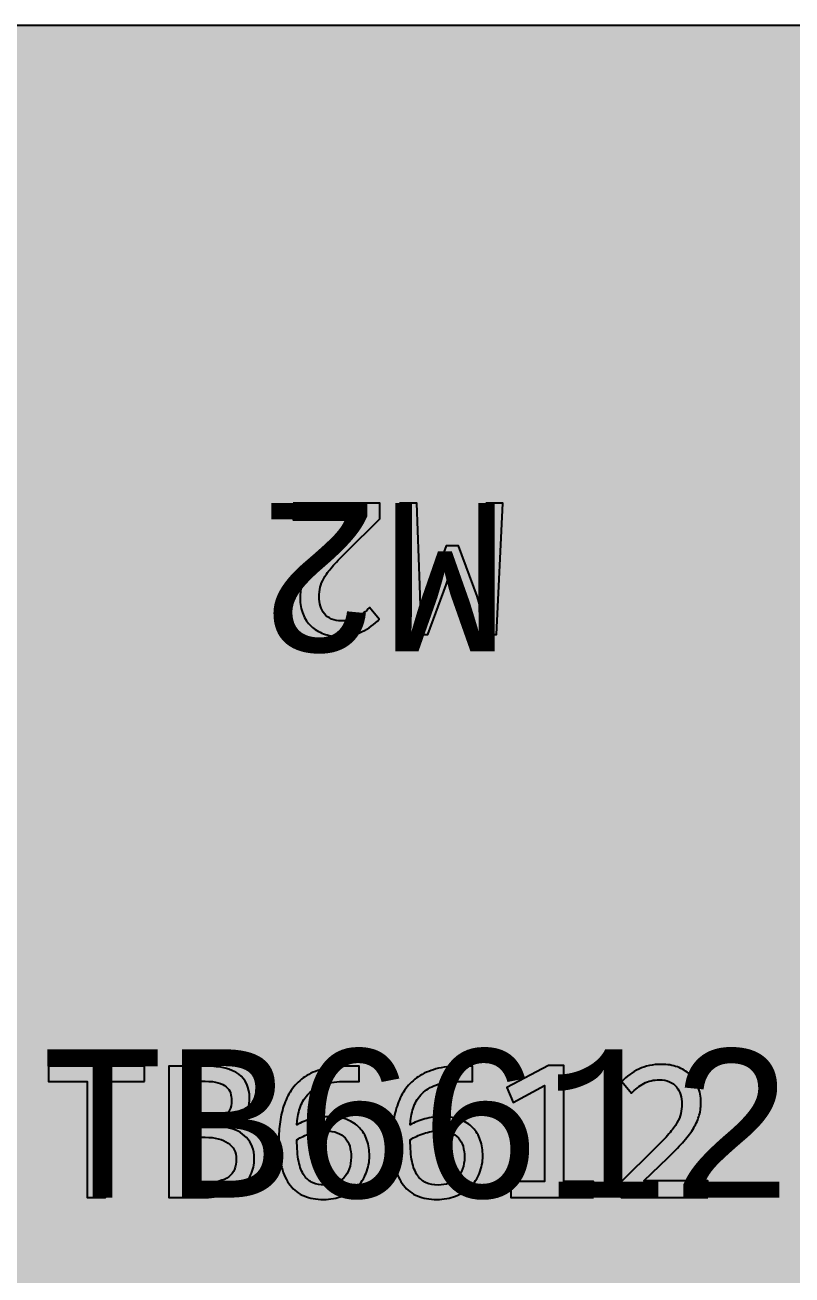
# Model space of a CAD drawing. Extents: x -322 to -166, y -2 to 94.
# Drawn here: x -305.08 to -292.16, y 72.46 to 93.54 of the extents above; entities that cross this region are included whole.
import ezdxf

# ---------------------------------------------------------------- set-up
doc = ezdxf.new("R2010")
doc.units = 0
doc.header["$MEASUREMENT"] = 0
doc.layers.add('MASK', color=7, linetype='CONTINUOUS')
doc.styles.add('0', font='consola.ttf', dxfattribs={"height": 1})

msp = doc.modelspace()

# ---------------------------------------------------------------- hatches: boundary and pattern name
at = {"layer": 'MASK'}
h = msp.add_hatch(color=18, dxfattribs=at)
edge = h.paths.add_edge_path()
edge.add_spline(control_points=[(-279.9318, -1.4633), (-279.9318, -1.4633), (-250.5297, -1.4633), (-250.5297, -1.4633), (-249.7335, -1.4628), (-248.9702, -1.146), (-248.4076, -0.5827), (-247.845, -0.0194), (-247.5292, 0.7405), (-247.5297, 1.5367), (-247.5297, 1.5367), (-247.5297, 90.5367), (-247.5297, 90.5367), (-247.5302, 91.3329), (-247.847, 92.0962), (-248.4103, 92.6588), (-248.9736, 93.2214), (-249.7335, 93.5372), (-250.5297, 93.5367), (-250.5297, 93.5367), (-318.7297, 93.5367), (-318.7297, 93.5367), (-319.5259, 93.5362), (-320.2892, 93.2194), (-320.8518, 92.6561), (-321.4144, 92.0928), (-321.7302, 91.3329), (-321.7297, 90.5367), (-321.7297, 90.5367), (-321.7297, 1.5367), (-321.7297, 1.5367), (-321.7292, 0.7405), (-321.4124, -0.0228), (-320.8491, -0.5854), (-320.2858, -1.148), (-319.5259, -1.4638), (-318.7297, -1.4633), (-318.7297, -1.4633), (-279.9318, -1.4633), (-279.9318, -1.4633)], knot_values=[0, 0, 0, 0, 0.0769231, 0.0769231, 0.0769231, 0.1538462, 0.1538462, 0.1538462, 0.2307692, 0.2307692, 0.2307692, 0.3076923, 0.3076923, 0.3076923, 0.3846154, 0.3846154, 0.3846154, 0.4615385, 0.4615385, 0.4615385, 0.5384615, 0.5384615, 0.5384615, 0.6153846, 0.6153846, 0.6153846, 0.6923077, 0.6923077, 0.6923077, 0.7692308, 0.7692308, 0.7692308, 0.8461538, 0.8461538, 0.8461538, 0.9230769, 0.9230769, 0.9230769, 1, 1, 1, 1], degree=3, periodic=1)
h = msp.add_hatch(color=18, dxfattribs=at)
edge = h.paths.add_edge_path()
edge.add_spline(control_points=[(-300.5627, 85.4771), (-300.5627, 85.4771), (-299.1044, 85.4771), (-299.1044, 85.4771), (-299.1044, 85.4771), (-299.1044, 85.2126), (-299.1044, 85.2126), (-299.1044, 85.2126), (-299.6767, 84.6432), (-299.6767, 84.6432), (-299.7705, 84.55), (-299.8463, 84.4702), (-299.9053, 84.4025), (-299.9638, 84.3342), (-300.0095, 84.2722), (-300.0425, 84.2167), (-300.0749, 84.1606), (-300.0969, 84.1079), (-300.1084, 84.0581), (-300.1194, 84.0084), (-300.1252, 83.9545), (-300.1252, 83.8967), (-300.1252, 83.8423), (-300.1177, 83.7908), (-300.1032, 83.7416), (-300.0882, 83.6924), (-300.0656, 83.649), (-300.0355, 83.6114), (-300.0049, 83.5743), (-299.9655, 83.5448), (-299.9169, 83.5234), (-299.8683, 83.502), (-299.8098, 83.491), (-299.7421, 83.491), (-299.6484, 83.491), (-299.5627, 83.5118), (-299.4858, 83.5541), (-299.4094, 83.5957), (-299.3388, 83.6501), (-299.274, 83.7167), (-299.274, 83.7167), (-299.1113, 83.5217), (-299.1113, 83.5217), (-299.1953, 83.4337), (-299.2913, 83.3631), (-299.4007, 83.3104), (-299.5095, 83.2572), (-299.6368, 83.2306), (-299.7815, 83.2306), (-299.8799, 83.2306), (-299.9696, 83.2451), (-300.05, 83.2746), (-300.131, 83.3041), (-300.201, 83.3463), (-300.2601, 83.4019), (-300.3185, 83.4574), (-300.3642, 83.5251), (-300.3961, 83.6056), (-300.4285, 83.6854), (-300.4447, 83.7757), (-300.4447, 83.8764), (-300.4447, 83.9615), (-300.4331, 84.0402), (-300.4105, 84.1125), (-300.388, 84.1849), (-300.3538, 84.2566), (-300.3081, 84.3284), (-300.2624, 84.4001), (-300.2045, 84.4748), (-300.1351, 84.5518), (-300.0656, 84.6281), (-299.9834, 84.7126), (-299.8885, 84.8041), (-299.8885, 84.8041), (-299.4863, 85.1959), (-299.4863, 85.1959), (-299.4863, 85.1959), (-300.5627, 85.1959), (-300.5627, 85.1959), (-300.5627, 85.1959), (-300.5627, 85.4771), (-300.5627, 85.4771)], knot_values=[0, 0, 0, 0, 0.037037, 0.037037, 0.037037, 0.0740741, 0.0740741, 0.0740741, 0.1111111, 0.1111111, 0.1111111, 0.1481481, 0.1481481, 0.1481481, 0.1851852, 0.1851852, 0.1851852, 0.2222222, 0.2222222, 0.2222222, 0.2592593, 0.2592593, 0.2592593, 0.2962963, 0.2962963, 0.2962963, 0.3333333, 0.3333333, 0.3333333, 0.3703704, 0.3703704, 0.3703704, 0.4074074, 0.4074074, 0.4074074, 0.4444444, 0.4444444, 0.4444444, 0.4814815, 0.4814815, 0.4814815, 0.5185185, 0.5185185, 0.5185185, 0.5555556, 0.5555556, 0.5555556, 0.5925926, 0.5925926, 0.5925926, 0.6296296, 0.6296296, 0.6296296, 0.6666667, 0.6666667, 0.6666667, 0.7037037, 0.7037037, 0.7037037, 0.7407407, 0.7407407, 0.7407407, 0.7777778, 0.7777778, 0.7777778, 0.8148148, 0.8148148, 0.8148148, 0.8518519, 0.8518519, 0.8518519, 0.8888889, 0.8888889, 0.8888889, 0.9259259, 0.9259259, 0.9259259, 0.962963, 0.962963, 0.962963, 1, 1, 1, 1], degree=3, periodic=1)
h = msp.add_hatch(color=18, dxfattribs=at)
edge = h.paths.add_edge_path()
edge.add_spline(control_points=[(-298.7717, 85.4771), (-298.7717, 85.4771), (-298.4765, 85.4771), (-298.4765, 85.4771), (-298.4765, 85.4771), (-298.4314, 84.0923), (-298.4314, 84.0923), (-298.4314, 84.0923), (-298.4123, 83.5651), (-298.4123, 83.5651), (-298.4123, 83.5651), (-298.3093, 83.8724), (-298.3093, 83.8724), (-298.3093, 83.8724), (-297.9829, 84.7549), (-297.9829, 84.7549), (-297.9829, 84.7549), (-297.7746, 84.7549), (-297.7746, 84.7549), (-297.7746, 84.7549), (-297.4632, 83.9059), (-297.4632, 83.9059), (-297.4632, 83.9059), (-297.3602, 83.5651), (-297.3602, 83.5651), (-297.3602, 83.5651), (-297.3533, 84.116), (-297.3533, 84.116), (-297.3533, 84.116), (-297.3134, 85.4771), (-297.3134, 85.4771), (-297.3134, 85.4771), (-297.0286, 85.4771), (-297.0286, 85.4771), (-297.0286, 85.4771), (-297.138, 83.2618), (-297.138, 83.2618), (-297.138, 83.2618), (-297.4956, 83.2618), (-297.4956, 83.2618), (-297.4956, 83.2618), (-297.7937, 84.0975), (-297.7937, 84.0975), (-297.7937, 84.0975), (-297.8897, 84.3793), (-297.8897, 84.3793), (-297.8897, 84.3793), (-297.9829, 84.0975), (-297.9829, 84.0975), (-297.9829, 84.0975), (-298.2954, 83.2618), (-298.2954, 83.2618), (-298.2954, 83.2618), (-298.6635, 83.2618), (-298.6635, 83.2618), (-298.6635, 83.2618), (-298.7717, 85.4771), (-298.7717, 85.4771)], knot_values=[0, 0, 0, 0, 0.0526316, 0.0526316, 0.0526316, 0.1052632, 0.1052632, 0.1052632, 0.1578947, 0.1578947, 0.1578947, 0.2105263, 0.2105263, 0.2105263, 0.2631579, 0.2631579, 0.2631579, 0.3157895, 0.3157895, 0.3157895, 0.3684211, 0.3684211, 0.3684211, 0.4210526, 0.4210526, 0.4210526, 0.4736842, 0.4736842, 0.4736842, 0.5263158, 0.5263158, 0.5263158, 0.5789474, 0.5789474, 0.5789474, 0.6315789, 0.6315789, 0.6315789, 0.6842105, 0.6842105, 0.6842105, 0.7368421, 0.7368421, 0.7368421, 0.7894737, 0.7894737, 0.7894737, 0.8421053, 0.8421053, 0.8421053, 0.8947368, 0.8947368, 0.8947368, 0.9473684, 0.9473684, 0.9473684, 1, 1, 1, 1], degree=3, periodic=1)
h = msp.add_hatch(color=18, dxfattribs=at)
edge = h.paths.add_edge_path()
edge.add_spline(control_points=[(-303.0674, 75.7278), (-303.0674, 75.7278), (-303.7237, 75.7278), (-303.7237, 75.7278), (-303.7237, 75.7278), (-303.7237, 73.7695), (-303.7237, 73.7695), (-303.7237, 73.7695), (-304.0292, 73.7695), (-304.0292, 73.7695), (-304.0292, 73.7695), (-304.0292, 75.7278), (-304.0292, 75.7278), (-304.0292, 75.7278), (-304.6855, 75.7278), (-304.6855, 75.7278), (-304.6855, 75.7278), (-304.6855, 75.9848), (-304.6855, 75.9848), (-304.6855, 75.9848), (-303.0674, 75.9848), (-303.0674, 75.9848), (-303.0674, 75.9848), (-303.0674, 75.7278), (-303.0674, 75.7278)], knot_values=[0, 0, 0, 0, 0.125, 0.125, 0.125, 0.25, 0.25, 0.25, 0.375, 0.375, 0.375, 0.5, 0.5, 0.5, 0.625, 0.625, 0.625, 0.75, 0.75, 0.75, 0.875, 0.875, 0.875, 1, 1, 1, 1], degree=3, periodic=1)
h = msp.add_hatch(color=18, dxfattribs=at)
edge = h.paths.add_edge_path()
edge.add_spline(control_points=[(-301.2173, 74.4321), (-301.2173, 74.3262), (-301.2376, 74.2319), (-301.2787, 74.1497), (-301.3192, 74.0681), (-301.3771, 73.9987), (-301.4529, 73.9425), (-301.5281, 73.8858), (-301.619, 73.843), (-301.726, 73.8135), (-301.8325, 73.784), (-301.9511, 73.7695), (-302.0819, 73.7695), (-302.0819, 73.7695), (-302.6548, 73.7695), (-302.6548, 73.7695), (-302.6548, 73.7695), (-302.6548, 75.9848), (-302.6548, 75.9848), (-302.6548, 75.9848), (-302.0287, 75.9848), (-302.0287, 75.9848), (-301.5408, 75.9848), (-301.2972, 75.8054), (-301.2972, 75.446), (-301.2972, 75.3262), (-301.3256, 75.2232), (-301.3817, 75.137), (-301.4378, 75.0513), (-301.5298, 74.9877), (-301.6572, 74.9454), (-301.5976, 74.9344), (-301.5414, 74.9153), (-301.4882, 74.8881), (-301.4355, 74.8609), (-301.3886, 74.8256), (-301.3481, 74.7828), (-301.3082, 74.74), (-301.2758, 74.6891), (-301.2527, 74.6306), (-301.2289, 74.5716), (-301.2173, 74.5056), (-301.2173, 74.4321)], knot_values=[0, 0, 0, 0, 0.0714286, 0.0714286, 0.0714286, 0.1428571, 0.1428571, 0.1428571, 0.2142857, 0.2142857, 0.2142857, 0.2857143, 0.2857143, 0.2857143, 0.3571429, 0.3571429, 0.3571429, 0.4285714, 0.4285714, 0.4285714, 0.5, 0.5, 0.5, 0.5714286, 0.5714286, 0.5714286, 0.6428571, 0.6428571, 0.6428571, 0.7142857, 0.7142857, 0.7142857, 0.7857143, 0.7857143, 0.7857143, 0.8571429, 0.8571429, 0.8571429, 0.9285714, 0.9285714, 0.9285714, 1, 1, 1, 1], degree=3, periodic=1)
h = msp.add_hatch(color=18, dxfattribs=at)
edge = h.paths.add_edge_path()
edge.add_spline(control_points=[(-299.277, 74.4709), (-299.277, 74.369), (-299.2955, 74.2735), (-299.332, 74.1844), (-299.369, 74.0947), (-299.4211, 74.0172), (-299.4888, 73.9512), (-299.5565, 73.8852), (-299.6387, 73.8332), (-299.7342, 73.795), (-299.8297, 73.7573), (-299.9356, 73.7383), (-300.0519, 73.7383), (-300.174, 73.7383), (-300.2822, 73.7579), (-300.376, 73.7967), (-300.4697, 73.8355), (-300.5484, 73.8957), (-300.6115, 73.9767), (-300.6746, 74.0571), (-300.7226, 74.1595), (-300.7556, 74.2822), (-300.7886, 74.4055), (-300.8048, 74.5513), (-300.8048, 74.7197), (-300.8048, 74.8332), (-300.7972, 74.9425), (-300.7828, 75.049), (-300.7683, 75.1549), (-300.744, 75.255), (-300.7099, 75.3488), (-300.6757, 75.4425), (-300.6306, 75.5287), (-300.5744, 75.6069), (-300.5177, 75.6844), (-300.4477, 75.7515), (-300.3632, 75.8077), (-300.2793, 75.8638), (-300.1798, 75.9072), (-300.0658, 75.9379), (-299.9518, 75.9691), (-299.8192, 75.9848), (-299.6694, 75.9848), (-299.6694, 75.9848), (-299.4506, 75.9848), (-299.4506, 75.9848), (-299.4506, 75.9848), (-299.4506, 75.7278), (-299.4506, 75.7278), (-299.4506, 75.7278), (-299.6879, 75.7278), (-299.6879, 75.7278), (-299.8198, 75.7278), (-299.9344, 75.7122), (-300.0316, 75.6804), (-300.1288, 75.6485), (-300.2099, 75.604), (-300.2758, 75.5461), (-300.3412, 75.4882), (-300.3916, 75.4188), (-300.4263, 75.3372), (-300.4616, 75.2562), (-300.4836, 75.1647), (-300.4923, 75.0641), (-300.4923, 75.0641), (-300.4992, 74.9952), (-300.4992, 74.9952), (-300.428, 75.0369), (-300.3459, 75.0704), (-300.2527, 75.0959), (-300.1595, 75.1213), (-300.0582, 75.1341), (-299.95, 75.1341), (-299.8383, 75.1341), (-299.74, 75.1179), (-299.656, 75.0849), (-299.5716, 75.0519), (-299.5015, 75.0068), (-299.4454, 74.9483), (-299.3898, 74.8899), (-299.3476, 74.8204), (-299.3192, 74.7388), (-299.2909, 74.6572), (-299.277, 74.5681), (-299.277, 74.4709)], knot_values=[0, 0, 0, 0, 0.0357143, 0.0357143, 0.0357143, 0.0714286, 0.0714286, 0.0714286, 0.1071429, 0.1071429, 0.1071429, 0.1428571, 0.1428571, 0.1428571, 0.1785714, 0.1785714, 0.1785714, 0.2142857, 0.2142857, 0.2142857, 0.25, 0.25, 0.25, 0.2857143, 0.2857143, 0.2857143, 0.3214286, 0.3214286, 0.3214286, 0.3571429, 0.3571429, 0.3571429, 0.3928571, 0.3928571, 0.3928571, 0.4285714, 0.4285714, 0.4285714, 0.4642857, 0.4642857, 0.4642857, 0.5, 0.5, 0.5, 0.5357143, 0.5357143, 0.5357143, 0.5714286, 0.5714286, 0.5714286, 0.6071429, 0.6071429, 0.6071429, 0.6428571, 0.6428571, 0.6428571, 0.6785714, 0.6785714, 0.6785714, 0.7142857, 0.7142857, 0.7142857, 0.75, 0.75, 0.75, 0.7857143, 0.7857143, 0.7857143, 0.8214286, 0.8214286, 0.8214286, 0.8571429, 0.8571429, 0.8571429, 0.8928571, 0.8928571, 0.8928571, 0.9285714, 0.9285714, 0.9285714, 0.9642857, 0.9642857, 0.9642857, 1, 1, 1, 1], degree=3, periodic=1)
h = msp.add_hatch(color=18, dxfattribs=at)
edge = h.paths.add_edge_path()
edge.add_spline(control_points=[(-297.3679, 74.4709), (-297.3679, 74.369), (-297.3864, 74.2735), (-297.4229, 74.1844), (-297.4599, 74.0947), (-297.512, 74.0172), (-297.5797, 73.9512), (-297.6474, 73.8852), (-297.7296, 73.8332), (-297.8251, 73.795), (-297.9206, 73.7573), (-298.0265, 73.7383), (-298.1428, 73.7383), (-298.2649, 73.7383), (-298.3731, 73.7579), (-298.4669, 73.7967), (-298.5606, 73.8355), (-298.6393, 73.8957), (-298.7024, 73.9767), (-298.7655, 74.0571), (-298.8135, 74.1595), (-298.8465, 74.2822), (-298.8795, 74.4055), (-298.8957, 74.5513), (-298.8957, 74.7197), (-298.8957, 74.8332), (-298.8881, 74.9425), (-298.8737, 75.049), (-298.8592, 75.1549), (-298.8349, 75.255), (-298.8008, 75.3488), (-298.7666, 75.4425), (-298.7215, 75.5287), (-298.6653, 75.6069), (-298.6086, 75.6844), (-298.5386, 75.7515), (-298.4541, 75.8077), (-298.3702, 75.8638), (-298.2707, 75.9072), (-298.1567, 75.9379), (-298.0427, 75.9691), (-297.9101, 75.9848), (-297.7603, 75.9848), (-297.7603, 75.9848), (-297.5415, 75.9848), (-297.5415, 75.9848), (-297.5415, 75.9848), (-297.5415, 75.7278), (-297.5415, 75.7278), (-297.5415, 75.7278), (-297.7788, 75.7278), (-297.7788, 75.7278), (-297.9107, 75.7278), (-298.0253, 75.7122), (-298.1225, 75.6804), (-298.2197, 75.6485), (-298.3008, 75.604), (-298.3667, 75.5461), (-298.4321, 75.4882), (-298.4825, 75.4188), (-298.5172, 75.3372), (-298.5525, 75.2562), (-298.5745, 75.1647), (-298.5832, 75.0641), (-298.5832, 75.0641), (-298.5901, 74.9952), (-298.5901, 74.9952), (-298.5189, 75.0369), (-298.4368, 75.0704), (-298.3436, 75.0959), (-298.2504, 75.1213), (-298.1491, 75.1341), (-298.0409, 75.1341), (-297.9292, 75.1341), (-297.8309, 75.1179), (-297.7469, 75.0849), (-297.6625, 75.0519), (-297.5924, 75.0068), (-297.5363, 74.9483), (-297.4807, 74.8899), (-297.4385, 74.8204), (-297.4101, 74.7388), (-297.3818, 74.6572), (-297.3679, 74.5681), (-297.3679, 74.4709)], knot_values=[0, 0, 0, 0, 0.0357143, 0.0357143, 0.0357143, 0.0714286, 0.0714286, 0.0714286, 0.1071429, 0.1071429, 0.1071429, 0.1428571, 0.1428571, 0.1428571, 0.1785714, 0.1785714, 0.1785714, 0.2142857, 0.2142857, 0.2142857, 0.25, 0.25, 0.25, 0.2857143, 0.2857143, 0.2857143, 0.3214286, 0.3214286, 0.3214286, 0.3571429, 0.3571429, 0.3571429, 0.3928571, 0.3928571, 0.3928571, 0.4285714, 0.4285714, 0.4285714, 0.4642857, 0.4642857, 0.4642857, 0.5, 0.5, 0.5, 0.5357143, 0.5357143, 0.5357143, 0.5714286, 0.5714286, 0.5714286, 0.6071429, 0.6071429, 0.6071429, 0.6428571, 0.6428571, 0.6428571, 0.6785714, 0.6785714, 0.6785714, 0.7142857, 0.7142857, 0.7142857, 0.75, 0.75, 0.75, 0.7857143, 0.7857143, 0.7857143, 0.8214286, 0.8214286, 0.8214286, 0.8571429, 0.8571429, 0.8571429, 0.8928571, 0.8928571, 0.8928571, 0.9285714, 0.9285714, 0.9285714, 0.9642857, 0.9642857, 0.9642857, 1, 1, 1, 1], degree=3, periodic=1)
h = msp.add_hatch(color=18, dxfattribs=at)
edge = h.paths.add_edge_path()
edge.add_spline(control_points=[(-295.5039, 73.7695), (-295.5039, 73.7695), (-296.8963, 73.7695), (-296.8963, 73.7695), (-296.8963, 73.7695), (-296.8963, 74.0438), (-296.8963, 74.0438), (-296.8963, 74.0438), (-296.3269, 74.0438), (-296.3269, 74.0438), (-296.3269, 74.0438), (-296.3269, 75.6618), (-296.3269, 75.6618), (-296.3269, 75.6618), (-296.8575, 75.3737), (-296.8575, 75.3737), (-296.8575, 75.3737), (-296.9657, 75.6237), (-296.9657, 75.6237), (-296.9657, 75.6237), (-296.2609, 75.9952), (-296.2609, 75.9952), (-296.2609, 75.9952), (-296.0005, 75.9952), (-296.0005, 75.9952), (-296.0005, 75.9952), (-296.0005, 74.0438), (-296.0005, 74.0438), (-296.0005, 74.0438), (-295.5039, 74.0438), (-295.5039, 74.0438), (-295.5039, 74.0438), (-295.5039, 73.7695), (-295.5039, 73.7695)], knot_values=[0, 0, 0, 0, 0.0909091, 0.0909091, 0.0909091, 0.1818182, 0.1818182, 0.1818182, 0.2727273, 0.2727273, 0.2727273, 0.3636364, 0.3636364, 0.3636364, 0.4545455, 0.4545455, 0.4545455, 0.5454545, 0.5454545, 0.5454545, 0.6363636, 0.6363636, 0.6363636, 0.7272727, 0.7272727, 0.7272727, 0.8181818, 0.8181818, 0.8181818, 0.9090909, 0.9090909, 0.9090909, 1, 1, 1, 1], degree=3, periodic=1)
h = msp.add_hatch(color=18, dxfattribs=at)
edge = h.paths.add_edge_path()
edge.add_spline(control_points=[(-293.5775, 73.7695), (-293.5775, 73.7695), (-295.0358, 73.7695), (-295.0358, 73.7695), (-295.0358, 73.7695), (-295.0358, 74.034), (-295.0358, 74.034), (-295.0358, 74.034), (-294.4635, 74.6034), (-294.4635, 74.6034), (-294.3697, 74.6966), (-294.2939, 74.7764), (-294.2349, 74.8441), (-294.1764, 74.9124), (-294.1307, 74.9744), (-294.0977, 75.0299), (-294.0653, 75.086), (-294.0433, 75.1387), (-294.0318, 75.1885), (-294.0208, 75.2382), (-294.015, 75.2921), (-294.015, 75.3499), (-294.015, 75.4043), (-294.0225, 75.4558), (-294.037, 75.505), (-294.052, 75.5542), (-294.0746, 75.5976), (-294.1047, 75.6352), (-294.1353, 75.6723), (-294.1747, 75.7018), (-294.2233, 75.7232), (-294.2719, 75.7446), (-294.3304, 75.7556), (-294.3981, 75.7556), (-294.4918, 75.7556), (-294.5775, 75.7348), (-294.6544, 75.6925), (-294.7308, 75.6509), (-294.8014, 75.5965), (-294.8662, 75.5299), (-294.8662, 75.5299), (-295.0289, 75.7249), (-295.0289, 75.7249), (-294.9449, 75.8129), (-294.8489, 75.8835), (-294.7395, 75.9362), (-294.6307, 75.9894), (-294.5034, 76.016), (-294.3587, 76.016), (-294.2603, 76.016), (-294.1706, 76.0015), (-294.0902, 75.972), (-294.0092, 75.9425), (-293.9392, 75.9003), (-293.8801, 75.8447), (-293.8217, 75.7892), (-293.776, 75.7215), (-293.7441, 75.641), (-293.7117, 75.5612), (-293.6955, 75.4709), (-293.6955, 75.3702), (-293.6955, 75.2851), (-293.7071, 75.2064), (-293.7297, 75.1341), (-293.7522, 75.0617), (-293.7864, 74.99), (-293.8321, 74.9182), (-293.8778, 74.8465), (-293.9357, 74.7718), (-294.0051, 74.6948), (-294.0746, 74.6185), (-294.1568, 74.534), (-294.2517, 74.4425), (-294.2517, 74.4425), (-294.6539, 74.0507), (-294.6539, 74.0507), (-294.6539, 74.0507), (-293.5775, 74.0507), (-293.5775, 74.0507), (-293.5775, 74.0507), (-293.5775, 73.7695), (-293.5775, 73.7695)], knot_values=[0, 0, 0, 0, 0.037037, 0.037037, 0.037037, 0.0740741, 0.0740741, 0.0740741, 0.1111111, 0.1111111, 0.1111111, 0.1481481, 0.1481481, 0.1481481, 0.1851852, 0.1851852, 0.1851852, 0.2222222, 0.2222222, 0.2222222, 0.2592593, 0.2592593, 0.2592593, 0.2962963, 0.2962963, 0.2962963, 0.3333333, 0.3333333, 0.3333333, 0.3703704, 0.3703704, 0.3703704, 0.4074074, 0.4074074, 0.4074074, 0.4444444, 0.4444444, 0.4444444, 0.4814815, 0.4814815, 0.4814815, 0.5185185, 0.5185185, 0.5185185, 0.5555556, 0.5555556, 0.5555556, 0.5925926, 0.5925926, 0.5925926, 0.6296296, 0.6296296, 0.6296296, 0.6666667, 0.6666667, 0.6666667, 0.7037037, 0.7037037, 0.7037037, 0.7407407, 0.7407407, 0.7407407, 0.7777778, 0.7777778, 0.7777778, 0.8148148, 0.8148148, 0.8148148, 0.8518519, 0.8518519, 0.8518519, 0.8888889, 0.8888889, 0.8888889, 0.9259259, 0.9259259, 0.9259259, 0.962963, 0.962963, 0.962963, 1, 1, 1, 1], degree=3, periodic=1)
h = msp.add_hatch(color=18, dxfattribs=at)
edge = h.paths.add_edge_path()
edge.add_spline(control_points=[(-301.5993, 75.4055), (-301.5993, 75.4506), (-301.6062, 75.4934), (-301.6195, 75.5334), (-301.6329, 75.5739), (-301.6566, 75.608), (-301.6901, 75.637), (-301.7237, 75.6659), (-301.7694, 75.689), (-301.8261, 75.7058), (-301.8834, 75.7226), (-301.9558, 75.7313), (-302.0432, 75.7313), (-302.0432, 75.7313), (-302.3528, 75.7313), (-302.3528, 75.7313), (-302.3528, 75.7313), (-302.3528, 75.0369), (-302.3528, 75.0369), (-302.3528, 75.0369), (-302.0536, 75.0369), (-302.0536, 75.0369), (-301.9847, 75.0369), (-301.9228, 75.0444), (-301.8678, 75.0588), (-301.8123, 75.0739), (-301.7642, 75.0965), (-301.7249, 75.1271), (-301.6849, 75.1572), (-301.6537, 75.1954), (-301.6323, 75.2417), (-301.6103, 75.2874), (-301.5993, 75.3418), (-301.5993, 75.4055)], knot_values=[0, 0, 0, 0, 0.0909091, 0.0909091, 0.0909091, 0.1818182, 0.1818182, 0.1818182, 0.2727273, 0.2727273, 0.2727273, 0.3636364, 0.3636364, 0.3636364, 0.4545455, 0.4545455, 0.4545455, 0.5454545, 0.5454545, 0.5454545, 0.6363636, 0.6363636, 0.6363636, 0.7272727, 0.7272727, 0.7272727, 0.8181818, 0.8181818, 0.8181818, 0.9090909, 0.9090909, 0.9090909, 1, 1, 1, 1], degree=3, periodic=1)
h = msp.add_hatch(color=18, dxfattribs=at)
edge = h.paths.add_edge_path()
edge.add_spline(control_points=[(-299.586, 74.4524), (-299.586, 74.5201), (-299.5941, 74.5814), (-299.6103, 74.6364), (-299.6271, 74.6908), (-299.6526, 74.7371), (-299.6879, 74.7753), (-299.7226, 74.8129), (-299.7672, 74.8424), (-299.8204, 74.8632), (-299.8742, 74.8841), (-299.9385, 74.8945), (-300.0131, 74.8945), (-300.0559, 74.8945), (-300.0993, 74.8904), (-300.1433, 74.8829), (-300.1873, 74.8748), (-300.2307, 74.8638), (-300.2729, 74.8499), (-300.3152, 74.836), (-300.3557, 74.8198), (-300.3939, 74.8025), (-300.4327, 74.7845), (-300.4674, 74.7654), (-300.4992, 74.7452), (-300.4992, 74.5994), (-300.4888, 74.4773), (-300.4685, 74.3794), (-300.4483, 74.2816), (-300.4182, 74.2029), (-300.3783, 74.1445), (-300.3378, 74.0855), (-300.2886, 74.0438), (-300.2301, 74.0189), (-300.1711, 73.994), (-300.1034, 73.9813), (-300.0264, 73.9813), (-299.9622, 73.9813), (-299.9032, 73.9917), (-299.8493, 74.0126), (-299.7961, 74.0334), (-299.7498, 74.0641), (-299.7104, 74.1051), (-299.6717, 74.1457), (-299.641, 74.1948), (-299.619, 74.2533), (-299.597, 74.3112), (-299.586, 74.3777), (-299.586, 74.4524)], knot_values=[0, 0, 0, 0, 0.0625, 0.0625, 0.0625, 0.125, 0.125, 0.125, 0.1875, 0.1875, 0.1875, 0.25, 0.25, 0.25, 0.3125, 0.3125, 0.3125, 0.375, 0.375, 0.375, 0.4375, 0.4375, 0.4375, 0.5, 0.5, 0.5, 0.5625, 0.5625, 0.5625, 0.625, 0.625, 0.625, 0.6875, 0.6875, 0.6875, 0.75, 0.75, 0.75, 0.8125, 0.8125, 0.8125, 0.875, 0.875, 0.875, 0.9375, 0.9375, 0.9375, 1, 1, 1, 1], degree=3, periodic=1)
h = msp.add_hatch(color=18, dxfattribs=at)
edge = h.paths.add_edge_path()
edge.add_spline(control_points=[(-297.6769, 74.4524), (-297.6769, 74.5201), (-297.685, 74.5814), (-297.7012, 74.6364), (-297.718, 74.6908), (-297.7435, 74.7371), (-297.7788, 74.7753), (-297.8135, 74.8129), (-297.8581, 74.8424), (-297.9113, 74.8632), (-297.9651, 74.8841), (-298.0294, 74.8945), (-298.104, 74.8945), (-298.1468, 74.8945), (-298.1902, 74.8904), (-298.2342, 74.8829), (-298.2782, 74.8748), (-298.3216, 74.8638), (-298.3638, 74.8499), (-298.4061, 74.836), (-298.4466, 74.8198), (-298.4848, 74.8025), (-298.5236, 74.7845), (-298.5583, 74.7654), (-298.5901, 74.7452), (-298.5901, 74.5994), (-298.5797, 74.4773), (-298.5594, 74.3794), (-298.5392, 74.2816), (-298.5091, 74.2029), (-298.4692, 74.1445), (-298.4287, 74.0855), (-298.3795, 74.0438), (-298.321, 74.0189), (-298.262, 73.994), (-298.1943, 73.9813), (-298.1173, 73.9813), (-298.0531, 73.9813), (-297.9941, 73.9917), (-297.9402, 74.0126), (-297.887, 74.0334), (-297.8407, 74.0641), (-297.8013, 74.1051), (-297.7626, 74.1457), (-297.7319, 74.1948), (-297.7099, 74.2533), (-297.6879, 74.3112), (-297.6769, 74.3777), (-297.6769, 74.4524)], knot_values=[0, 0, 0, 0, 0.0625, 0.0625, 0.0625, 0.125, 0.125, 0.125, 0.1875, 0.1875, 0.1875, 0.25, 0.25, 0.25, 0.3125, 0.3125, 0.3125, 0.375, 0.375, 0.375, 0.4375, 0.4375, 0.4375, 0.5, 0.5, 0.5, 0.5625, 0.5625, 0.5625, 0.625, 0.625, 0.625, 0.6875, 0.6875, 0.6875, 0.75, 0.75, 0.75, 0.8125, 0.8125, 0.8125, 0.875, 0.875, 0.875, 0.9375, 0.9375, 0.9375, 1, 1, 1, 1], degree=3, periodic=1)
h = msp.add_hatch(color=18, dxfattribs=at)
edge = h.paths.add_edge_path()
edge.add_spline(control_points=[(-301.5194, 74.4217), (-301.5194, 74.4784), (-301.5316, 74.5293), (-301.5553, 74.5745), (-301.579, 74.6202), (-301.6132, 74.6584), (-301.6589, 74.6891), (-301.704, 74.7203), (-301.759, 74.7446), (-301.8238, 74.7614), (-301.8892, 74.7782), (-301.9621, 74.7869), (-302.0437, 74.7869), (-302.0437, 74.7869), (-302.3528, 74.7869), (-302.3528, 74.7869), (-302.3528, 74.7869), (-302.3528, 74.023), (-302.3528, 74.023), (-302.3528, 74.023), (-302.0339, 74.023), (-302.0339, 74.023), (-301.8603, 74.023), (-301.7318, 74.0554), (-301.6467, 74.1196), (-301.5617, 74.1844), (-301.5194, 74.2851), (-301.5194, 74.4217)], knot_values=[0, 0, 0, 0, 0.1111111, 0.1111111, 0.1111111, 0.2222222, 0.2222222, 0.2222222, 0.3333333, 0.3333333, 0.3333333, 0.4444444, 0.4444444, 0.4444444, 0.5555556, 0.5555556, 0.5555556, 0.6666667, 0.6666667, 0.6666667, 0.7777778, 0.7777778, 0.7777778, 0.8888889, 0.8888889, 0.8888889, 1, 1, 1, 1], degree=3, periodic=1)

# ---------------------------------------------------------------- linework, layer by layer
for points, knots in [([(-279.9318, -1.4633), (-279.9318, -1.4633), (-250.5297, -1.4633), (-250.5297, -1.4633), (-249.7335, -1.4628), (-248.9702, -1.146), (-248.4076, -0.5827), (-247.845, -0.0194), (-247.5292, 0.7405), (-247.5297, 1.5367), (-247.5297, 1.5367), (-247.5297, 90.5367), (-247.5297, 90.5367), (-247.5302, 91.3329), (-247.847, 92.0962), (-248.4103, 92.6588), (-248.9736, 93.2214), (-249.7335, 93.5372), (-250.5297, 93.5367), (-250.5297, 93.5367), (-318.7297, 93.5367), (-318.7297, 93.5367), (-319.5259, 93.5362), (-320.2892, 93.2194), (-320.8518, 92.6561), (-321.4144, 92.0928), (-321.7302, 91.3329), (-321.7297, 90.5367), (-321.7297, 90.5367), (-321.7297, 1.5367), (-321.7297, 1.5367), (-321.7292, 0.7405), (-321.4124, -0.0228), (-320.8491, -0.5854), (-320.2858, -1.148), (-319.5259, -1.4638), (-318.7297, -1.4633), (-318.7297, -1.4633), (-279.9318, -1.4633), (-279.9318, -1.4633)], [0, 0, 0, 0, 0.0769231, 0.0769231, 0.0769231, 0.1538462, 0.1538462, 0.1538462, 0.2307692, 0.2307692, 0.2307692, 0.3076923, 0.3076923, 0.3076923, 0.3846154, 0.3846154, 0.3846154, 0.4615385, 0.4615385, 0.4615385, 0.5384615, 0.5384615, 0.5384615, 0.6153846, 0.6153846, 0.6153846, 0.6923077, 0.6923077, 0.6923077, 0.7692308, 0.7692308, 0.7692308, 0.8461538, 0.8461538, 0.8461538, 0.9230769, 0.9230769, 0.9230769, 1, 1, 1, 1]), ([(-300.5627, 85.4771), (-300.5627, 85.4771), (-299.1044, 85.4771), (-299.1044, 85.4771), (-299.1044, 85.4771), (-299.1044, 85.2126), (-299.1044, 85.2126), (-299.1044, 85.2126), (-299.6767, 84.6432), (-299.6767, 84.6432), (-299.7705, 84.55), (-299.8463, 84.4702), (-299.9053, 84.4025), (-299.9638, 84.3342), (-300.0095, 84.2722), (-300.0425, 84.2167), (-300.0749, 84.1606), (-300.0969, 84.1079), (-300.1084, 84.0581), (-300.1194, 84.0084), (-300.1252, 83.9545), (-300.1252, 83.8967), (-300.1252, 83.8423), (-300.1177, 83.7908), (-300.1032, 83.7416), (-300.0882, 83.6924), (-300.0656, 83.649), (-300.0355, 83.6114), (-300.0049, 83.5743), (-299.9655, 83.5448), (-299.9169, 83.5234), (-299.8683, 83.502), (-299.8098, 83.491), (-299.7421, 83.491), (-299.6484, 83.491), (-299.5627, 83.5118), (-299.4858, 83.5541), (-299.4094, 83.5957), (-299.3388, 83.6501), (-299.274, 83.7167), (-299.274, 83.7167), (-299.1113, 83.5217), (-299.1113, 83.5217), (-299.1953, 83.4337), (-299.2913, 83.3631), (-299.4007, 83.3104), (-299.5095, 83.2572), (-299.6368, 83.2306), (-299.7815, 83.2306), (-299.8799, 83.2306), (-299.9696, 83.2451), (-300.05, 83.2746), (-300.131, 83.3041), (-300.201, 83.3463), (-300.2601, 83.4019), (-300.3185, 83.4574), (-300.3642, 83.5251), (-300.3961, 83.6056), (-300.4285, 83.6854), (-300.4447, 83.7757), (-300.4447, 83.8764), (-300.4447, 83.9615), (-300.4331, 84.0402), (-300.4105, 84.1125), (-300.388, 84.1849), (-300.3538, 84.2566), (-300.3081, 84.3284), (-300.2624, 84.4001), (-300.2045, 84.4748), (-300.1351, 84.5518), (-300.0656, 84.6281), (-299.9834, 84.7126), (-299.8885, 84.8041), (-299.8885, 84.8041), (-299.4863, 85.1959), (-299.4863, 85.1959), (-299.4863, 85.1959), (-300.5627, 85.1959), (-300.5627, 85.1959), (-300.5627, 85.1959), (-300.5627, 85.4771), (-300.5627, 85.4771)], [0, 0, 0, 0, 0.037037, 0.037037, 0.037037, 0.0740741, 0.0740741, 0.0740741, 0.1111111, 0.1111111, 0.1111111, 0.1481481, 0.1481481, 0.1481481, 0.1851852, 0.1851852, 0.1851852, 0.2222222, 0.2222222, 0.2222222, 0.2592593, 0.2592593, 0.2592593, 0.2962963, 0.2962963, 0.2962963, 0.3333333, 0.3333333, 0.3333333, 0.3703704, 0.3703704, 0.3703704, 0.4074074, 0.4074074, 0.4074074, 0.4444444, 0.4444444, 0.4444444, 0.4814815, 0.4814815, 0.4814815, 0.5185185, 0.5185185, 0.5185185, 0.5555556, 0.5555556, 0.5555556, 0.5925926, 0.5925926, 0.5925926, 0.6296296, 0.6296296, 0.6296296, 0.6666667, 0.6666667, 0.6666667, 0.7037037, 0.7037037, 0.7037037, 0.7407407, 0.7407407, 0.7407407, 0.7777778, 0.7777778, 0.7777778, 0.8148148, 0.8148148, 0.8148148, 0.8518519, 0.8518519, 0.8518519, 0.8888889, 0.8888889, 0.8888889, 0.9259259, 0.9259259, 0.9259259, 0.962963, 0.962963, 0.962963, 1, 1, 1, 1]), ([(-298.7717, 85.4771), (-298.7717, 85.4771), (-298.4765, 85.4771), (-298.4765, 85.4771), (-298.4765, 85.4771), (-298.4314, 84.0923), (-298.4314, 84.0923), (-298.4314, 84.0923), (-298.4123, 83.5651), (-298.4123, 83.5651), (-298.4123, 83.5651), (-298.3093, 83.8724), (-298.3093, 83.8724), (-298.3093, 83.8724), (-297.9829, 84.7549), (-297.9829, 84.7549), (-297.9829, 84.7549), (-297.7746, 84.7549), (-297.7746, 84.7549), (-297.7746, 84.7549), (-297.4632, 83.9059), (-297.4632, 83.9059), (-297.4632, 83.9059), (-297.3602, 83.5651), (-297.3602, 83.5651), (-297.3602, 83.5651), (-297.3533, 84.116), (-297.3533, 84.116), (-297.3533, 84.116), (-297.3134, 85.4771), (-297.3134, 85.4771), (-297.3134, 85.4771), (-297.0286, 85.4771), (-297.0286, 85.4771), (-297.0286, 85.4771), (-297.138, 83.2618), (-297.138, 83.2618), (-297.138, 83.2618), (-297.4956, 83.2618), (-297.4956, 83.2618), (-297.4956, 83.2618), (-297.7937, 84.0975), (-297.7937, 84.0975), (-297.7937, 84.0975), (-297.8897, 84.3793), (-297.8897, 84.3793), (-297.8897, 84.3793), (-297.9829, 84.0975), (-297.9829, 84.0975), (-297.9829, 84.0975), (-298.2954, 83.2618), (-298.2954, 83.2618), (-298.2954, 83.2618), (-298.6635, 83.2618), (-298.6635, 83.2618), (-298.6635, 83.2618), (-298.7717, 85.4771), (-298.7717, 85.4771)], [0, 0, 0, 0, 0.0526316, 0.0526316, 0.0526316, 0.1052632, 0.1052632, 0.1052632, 0.1578947, 0.1578947, 0.1578947, 0.2105263, 0.2105263, 0.2105263, 0.2631579, 0.2631579, 0.2631579, 0.3157895, 0.3157895, 0.3157895, 0.3684211, 0.3684211, 0.3684211, 0.4210526, 0.4210526, 0.4210526, 0.4736842, 0.4736842, 0.4736842, 0.5263158, 0.5263158, 0.5263158, 0.5789474, 0.5789474, 0.5789474, 0.6315789, 0.6315789, 0.6315789, 0.6842105, 0.6842105, 0.6842105, 0.7368421, 0.7368421, 0.7368421, 0.7894737, 0.7894737, 0.7894737, 0.8421053, 0.8421053, 0.8421053, 0.8947368, 0.8947368, 0.8947368, 0.9473684, 0.9473684, 0.9473684, 1, 1, 1, 1]), ([(-303.0674, 75.7278), (-303.0674, 75.7278), (-303.7237, 75.7278), (-303.7237, 75.7278), (-303.7237, 75.7278), (-303.7237, 73.7695), (-303.7237, 73.7695), (-303.7237, 73.7695), (-304.0292, 73.7695), (-304.0292, 73.7695), (-304.0292, 73.7695), (-304.0292, 75.7278), (-304.0292, 75.7278), (-304.0292, 75.7278), (-304.6855, 75.7278), (-304.6855, 75.7278), (-304.6855, 75.7278), (-304.6855, 75.9848), (-304.6855, 75.9848), (-304.6855, 75.9848), (-303.0674, 75.9848), (-303.0674, 75.9848), (-303.0674, 75.9848), (-303.0674, 75.7278), (-303.0674, 75.7278)], [0, 0, 0, 0, 0.125, 0.125, 0.125, 0.25, 0.25, 0.25, 0.375, 0.375, 0.375, 0.5, 0.5, 0.5, 0.625, 0.625, 0.625, 0.75, 0.75, 0.75, 0.875, 0.875, 0.875, 1, 1, 1, 1]), ([(-301.2173, 74.4321), (-301.2173, 74.3262), (-301.2376, 74.2319), (-301.2787, 74.1497), (-301.3192, 74.0681), (-301.3771, 73.9987), (-301.4529, 73.9425), (-301.5281, 73.8858), (-301.619, 73.843), (-301.726, 73.8135), (-301.8325, 73.784), (-301.9511, 73.7695), (-302.0819, 73.7695), (-302.0819, 73.7695), (-302.6548, 73.7695), (-302.6548, 73.7695), (-302.6548, 73.7695), (-302.6548, 75.9848), (-302.6548, 75.9848), (-302.6548, 75.9848), (-302.0287, 75.9848), (-302.0287, 75.9848), (-301.5408, 75.9848), (-301.2972, 75.8054), (-301.2972, 75.446), (-301.2972, 75.3262), (-301.3256, 75.2232), (-301.3817, 75.137), (-301.4378, 75.0513), (-301.5298, 74.9877), (-301.6572, 74.9454), (-301.5976, 74.9344), (-301.5414, 74.9153), (-301.4882, 74.8881), (-301.4355, 74.8609), (-301.3886, 74.8256), (-301.3481, 74.7828), (-301.3082, 74.74), (-301.2758, 74.6891), (-301.2527, 74.6306), (-301.2289, 74.5716), (-301.2173, 74.5056), (-301.2173, 74.4321)], [0, 0, 0, 0, 0.0714286, 0.0714286, 0.0714286, 0.1428571, 0.1428571, 0.1428571, 0.2142857, 0.2142857, 0.2142857, 0.2857143, 0.2857143, 0.2857143, 0.3571429, 0.3571429, 0.3571429, 0.4285714, 0.4285714, 0.4285714, 0.5, 0.5, 0.5, 0.5714286, 0.5714286, 0.5714286, 0.6428571, 0.6428571, 0.6428571, 0.7142857, 0.7142857, 0.7142857, 0.7857143, 0.7857143, 0.7857143, 0.8571429, 0.8571429, 0.8571429, 0.9285714, 0.9285714, 0.9285714, 1, 1, 1, 1]), ([(-299.277, 74.4709), (-299.277, 74.369), (-299.2955, 74.2735), (-299.332, 74.1844), (-299.369, 74.0947), (-299.4211, 74.0172), (-299.4888, 73.9512), (-299.5565, 73.8852), (-299.6387, 73.8332), (-299.7342, 73.795), (-299.8297, 73.7573), (-299.9356, 73.7383), (-300.0519, 73.7383), (-300.174, 73.7383), (-300.2822, 73.7579), (-300.376, 73.7967), (-300.4697, 73.8355), (-300.5484, 73.8957), (-300.6115, 73.9767), (-300.6746, 74.0571), (-300.7226, 74.1595), (-300.7556, 74.2822), (-300.7886, 74.4055), (-300.8048, 74.5513), (-300.8048, 74.7197), (-300.8048, 74.8332), (-300.7972, 74.9425), (-300.7828, 75.049), (-300.7683, 75.1549), (-300.744, 75.255), (-300.7099, 75.3488), (-300.6757, 75.4425), (-300.6306, 75.5287), (-300.5744, 75.6069), (-300.5177, 75.6844), (-300.4477, 75.7515), (-300.3632, 75.8077), (-300.2793, 75.8638), (-300.1798, 75.9072), (-300.0658, 75.9379), (-299.9518, 75.9691), (-299.8192, 75.9848), (-299.6694, 75.9848), (-299.6694, 75.9848), (-299.4506, 75.9848), (-299.4506, 75.9848), (-299.4506, 75.9848), (-299.4506, 75.7278), (-299.4506, 75.7278), (-299.4506, 75.7278), (-299.6879, 75.7278), (-299.6879, 75.7278), (-299.8198, 75.7278), (-299.9344, 75.7122), (-300.0316, 75.6804), (-300.1288, 75.6485), (-300.2099, 75.604), (-300.2758, 75.5461), (-300.3412, 75.4882), (-300.3916, 75.4188), (-300.4263, 75.3372), (-300.4616, 75.2562), (-300.4836, 75.1647), (-300.4923, 75.0641), (-300.4923, 75.0641), (-300.4992, 74.9952), (-300.4992, 74.9952), (-300.428, 75.0369), (-300.3459, 75.0704), (-300.2527, 75.0959), (-300.1595, 75.1213), (-300.0582, 75.1341), (-299.95, 75.1341), (-299.8383, 75.1341), (-299.74, 75.1179), (-299.656, 75.0849), (-299.5716, 75.0519), (-299.5015, 75.0068), (-299.4454, 74.9483), (-299.3898, 74.8899), (-299.3476, 74.8204), (-299.3192, 74.7388), (-299.2909, 74.6572), (-299.277, 74.5681), (-299.277, 74.4709)], [0, 0, 0, 0, 0.0357143, 0.0357143, 0.0357143, 0.0714286, 0.0714286, 0.0714286, 0.1071429, 0.1071429, 0.1071429, 0.1428571, 0.1428571, 0.1428571, 0.1785714, 0.1785714, 0.1785714, 0.2142857, 0.2142857, 0.2142857, 0.25, 0.25, 0.25, 0.2857143, 0.2857143, 0.2857143, 0.3214286, 0.3214286, 0.3214286, 0.3571429, 0.3571429, 0.3571429, 0.3928571, 0.3928571, 0.3928571, 0.4285714, 0.4285714, 0.4285714, 0.4642857, 0.4642857, 0.4642857, 0.5, 0.5, 0.5, 0.5357143, 0.5357143, 0.5357143, 0.5714286, 0.5714286, 0.5714286, 0.6071429, 0.6071429, 0.6071429, 0.6428571, 0.6428571, 0.6428571, 0.6785714, 0.6785714, 0.6785714, 0.7142857, 0.7142857, 0.7142857, 0.75, 0.75, 0.75, 0.7857143, 0.7857143, 0.7857143, 0.8214286, 0.8214286, 0.8214286, 0.8571429, 0.8571429, 0.8571429, 0.8928571, 0.8928571, 0.8928571, 0.9285714, 0.9285714, 0.9285714, 0.9642857, 0.9642857, 0.9642857, 1, 1, 1, 1]), ([(-297.3679, 74.4709), (-297.3679, 74.369), (-297.3864, 74.2735), (-297.4229, 74.1844), (-297.4599, 74.0947), (-297.512, 74.0172), (-297.5797, 73.9512), (-297.6474, 73.8852), (-297.7296, 73.8332), (-297.8251, 73.795), (-297.9206, 73.7573), (-298.0265, 73.7383), (-298.1428, 73.7383), (-298.2649, 73.7383), (-298.3731, 73.7579), (-298.4669, 73.7967), (-298.5606, 73.8355), (-298.6393, 73.8957), (-298.7024, 73.9767), (-298.7655, 74.0571), (-298.8135, 74.1595), (-298.8465, 74.2822), (-298.8795, 74.4055), (-298.8957, 74.5513), (-298.8957, 74.7197), (-298.8957, 74.8332), (-298.8881, 74.9425), (-298.8737, 75.049), (-298.8592, 75.1549), (-298.8349, 75.255), (-298.8008, 75.3488), (-298.7666, 75.4425), (-298.7215, 75.5287), (-298.6653, 75.6069), (-298.6086, 75.6844), (-298.5386, 75.7515), (-298.4541, 75.8077), (-298.3702, 75.8638), (-298.2707, 75.9072), (-298.1567, 75.9379), (-298.0427, 75.9691), (-297.9101, 75.9848), (-297.7603, 75.9848), (-297.7603, 75.9848), (-297.5415, 75.9848), (-297.5415, 75.9848), (-297.5415, 75.9848), (-297.5415, 75.7278), (-297.5415, 75.7278), (-297.5415, 75.7278), (-297.7788, 75.7278), (-297.7788, 75.7278), (-297.9107, 75.7278), (-298.0253, 75.7122), (-298.1225, 75.6804), (-298.2197, 75.6485), (-298.3008, 75.604), (-298.3667, 75.5461), (-298.4321, 75.4882), (-298.4825, 75.4188), (-298.5172, 75.3372), (-298.5525, 75.2562), (-298.5745, 75.1647), (-298.5832, 75.0641), (-298.5832, 75.0641), (-298.5901, 74.9952), (-298.5901, 74.9952), (-298.5189, 75.0369), (-298.4368, 75.0704), (-298.3436, 75.0959), (-298.2504, 75.1213), (-298.1491, 75.1341), (-298.0409, 75.1341), (-297.9292, 75.1341), (-297.8309, 75.1179), (-297.7469, 75.0849), (-297.6625, 75.0519), (-297.5924, 75.0068), (-297.5363, 74.9483), (-297.4807, 74.8899), (-297.4385, 74.8204), (-297.4101, 74.7388), (-297.3818, 74.6572), (-297.3679, 74.5681), (-297.3679, 74.4709)], [0, 0, 0, 0, 0.0357143, 0.0357143, 0.0357143, 0.0714286, 0.0714286, 0.0714286, 0.1071429, 0.1071429, 0.1071429, 0.1428571, 0.1428571, 0.1428571, 0.1785714, 0.1785714, 0.1785714, 0.2142857, 0.2142857, 0.2142857, 0.25, 0.25, 0.25, 0.2857143, 0.2857143, 0.2857143, 0.3214286, 0.3214286, 0.3214286, 0.3571429, 0.3571429, 0.3571429, 0.3928571, 0.3928571, 0.3928571, 0.4285714, 0.4285714, 0.4285714, 0.4642857, 0.4642857, 0.4642857, 0.5, 0.5, 0.5, 0.5357143, 0.5357143, 0.5357143, 0.5714286, 0.5714286, 0.5714286, 0.6071429, 0.6071429, 0.6071429, 0.6428571, 0.6428571, 0.6428571, 0.6785714, 0.6785714, 0.6785714, 0.7142857, 0.7142857, 0.7142857, 0.75, 0.75, 0.75, 0.7857143, 0.7857143, 0.7857143, 0.8214286, 0.8214286, 0.8214286, 0.8571429, 0.8571429, 0.8571429, 0.8928571, 0.8928571, 0.8928571, 0.9285714, 0.9285714, 0.9285714, 0.9642857, 0.9642857, 0.9642857, 1, 1, 1, 1]), ([(-295.5039, 73.7695), (-295.5039, 73.7695), (-296.8963, 73.7695), (-296.8963, 73.7695), (-296.8963, 73.7695), (-296.8963, 74.0438), (-296.8963, 74.0438), (-296.8963, 74.0438), (-296.3269, 74.0438), (-296.3269, 74.0438), (-296.3269, 74.0438), (-296.3269, 75.6618), (-296.3269, 75.6618), (-296.3269, 75.6618), (-296.8575, 75.3737), (-296.8575, 75.3737), (-296.8575, 75.3737), (-296.9657, 75.6237), (-296.9657, 75.6237), (-296.9657, 75.6237), (-296.2609, 75.9952), (-296.2609, 75.9952), (-296.2609, 75.9952), (-296.0005, 75.9952), (-296.0005, 75.9952), (-296.0005, 75.9952), (-296.0005, 74.0438), (-296.0005, 74.0438), (-296.0005, 74.0438), (-295.5039, 74.0438), (-295.5039, 74.0438), (-295.5039, 74.0438), (-295.5039, 73.7695), (-295.5039, 73.7695)], [0, 0, 0, 0, 0.0909091, 0.0909091, 0.0909091, 0.1818182, 0.1818182, 0.1818182, 0.2727273, 0.2727273, 0.2727273, 0.3636364, 0.3636364, 0.3636364, 0.4545455, 0.4545455, 0.4545455, 0.5454545, 0.5454545, 0.5454545, 0.6363636, 0.6363636, 0.6363636, 0.7272727, 0.7272727, 0.7272727, 0.8181818, 0.8181818, 0.8181818, 0.9090909, 0.9090909, 0.9090909, 1, 1, 1, 1]), ([(-293.5775, 73.7695), (-293.5775, 73.7695), (-295.0358, 73.7695), (-295.0358, 73.7695), (-295.0358, 73.7695), (-295.0358, 74.034), (-295.0358, 74.034), (-295.0358, 74.034), (-294.4635, 74.6034), (-294.4635, 74.6034), (-294.3697, 74.6966), (-294.2939, 74.7764), (-294.2349, 74.8441), (-294.1764, 74.9124), (-294.1307, 74.9744), (-294.0977, 75.0299), (-294.0653, 75.086), (-294.0433, 75.1387), (-294.0318, 75.1885), (-294.0208, 75.2382), (-294.015, 75.2921), (-294.015, 75.3499), (-294.015, 75.4043), (-294.0225, 75.4558), (-294.037, 75.505), (-294.052, 75.5542), (-294.0746, 75.5976), (-294.1047, 75.6352), (-294.1353, 75.6723), (-294.1747, 75.7018), (-294.2233, 75.7232), (-294.2719, 75.7446), (-294.3304, 75.7556), (-294.3981, 75.7556), (-294.4918, 75.7556), (-294.5775, 75.7348), (-294.6544, 75.6925), (-294.7308, 75.6509), (-294.8014, 75.5965), (-294.8662, 75.5299), (-294.8662, 75.5299), (-295.0289, 75.7249), (-295.0289, 75.7249), (-294.9449, 75.8129), (-294.8489, 75.8835), (-294.7395, 75.9362), (-294.6307, 75.9894), (-294.5034, 76.016), (-294.3587, 76.016), (-294.2603, 76.016), (-294.1706, 76.0015), (-294.0902, 75.972), (-294.0092, 75.9425), (-293.9392, 75.9003), (-293.8801, 75.8447), (-293.8217, 75.7892), (-293.776, 75.7215), (-293.7441, 75.641), (-293.7117, 75.5612), (-293.6955, 75.4709), (-293.6955, 75.3702), (-293.6955, 75.2851), (-293.7071, 75.2064), (-293.7297, 75.1341), (-293.7522, 75.0617), (-293.7864, 74.99), (-293.8321, 74.9182), (-293.8778, 74.8465), (-293.9357, 74.7718), (-294.0051, 74.6948), (-294.0746, 74.6185), (-294.1568, 74.534), (-294.2517, 74.4425), (-294.2517, 74.4425), (-294.6539, 74.0507), (-294.6539, 74.0507), (-294.6539, 74.0507), (-293.5775, 74.0507), (-293.5775, 74.0507), (-293.5775, 74.0507), (-293.5775, 73.7695), (-293.5775, 73.7695)], [0, 0, 0, 0, 0.037037, 0.037037, 0.037037, 0.0740741, 0.0740741, 0.0740741, 0.1111111, 0.1111111, 0.1111111, 0.1481481, 0.1481481, 0.1481481, 0.1851852, 0.1851852, 0.1851852, 0.2222222, 0.2222222, 0.2222222, 0.2592593, 0.2592593, 0.2592593, 0.2962963, 0.2962963, 0.2962963, 0.3333333, 0.3333333, 0.3333333, 0.3703704, 0.3703704, 0.3703704, 0.4074074, 0.4074074, 0.4074074, 0.4444444, 0.4444444, 0.4444444, 0.4814815, 0.4814815, 0.4814815, 0.5185185, 0.5185185, 0.5185185, 0.5555556, 0.5555556, 0.5555556, 0.5925926, 0.5925926, 0.5925926, 0.6296296, 0.6296296, 0.6296296, 0.6666667, 0.6666667, 0.6666667, 0.7037037, 0.7037037, 0.7037037, 0.7407407, 0.7407407, 0.7407407, 0.7777778, 0.7777778, 0.7777778, 0.8148148, 0.8148148, 0.8148148, 0.8518519, 0.8518519, 0.8518519, 0.8888889, 0.8888889, 0.8888889, 0.9259259, 0.9259259, 0.9259259, 0.962963, 0.962963, 0.962963, 1, 1, 1, 1]), ([(-301.5993, 75.4055), (-301.5993, 75.4506), (-301.6062, 75.4934), (-301.6195, 75.5334), (-301.6329, 75.5739), (-301.6566, 75.608), (-301.6901, 75.637), (-301.7237, 75.6659), (-301.7694, 75.689), (-301.8261, 75.7058), (-301.8834, 75.7226), (-301.9558, 75.7313), (-302.0432, 75.7313), (-302.0432, 75.7313), (-302.3528, 75.7313), (-302.3528, 75.7313), (-302.3528, 75.7313), (-302.3528, 75.0369), (-302.3528, 75.0369), (-302.3528, 75.0369), (-302.0536, 75.0369), (-302.0536, 75.0369), (-301.9847, 75.0369), (-301.9228, 75.0444), (-301.8678, 75.0588), (-301.8123, 75.0739), (-301.7642, 75.0965), (-301.7249, 75.1271), (-301.6849, 75.1572), (-301.6537, 75.1954), (-301.6323, 75.2417), (-301.6103, 75.2874), (-301.5993, 75.3418), (-301.5993, 75.4055)], [0, 0, 0, 0, 0.0909091, 0.0909091, 0.0909091, 0.1818182, 0.1818182, 0.1818182, 0.2727273, 0.2727273, 0.2727273, 0.3636364, 0.3636364, 0.3636364, 0.4545455, 0.4545455, 0.4545455, 0.5454545, 0.5454545, 0.5454545, 0.6363636, 0.6363636, 0.6363636, 0.7272727, 0.7272727, 0.7272727, 0.8181818, 0.8181818, 0.8181818, 0.9090909, 0.9090909, 0.9090909, 1, 1, 1, 1]), ([(-299.586, 74.4524), (-299.586, 74.5201), (-299.5941, 74.5814), (-299.6103, 74.6364), (-299.6271, 74.6908), (-299.6526, 74.7371), (-299.6879, 74.7753), (-299.7226, 74.8129), (-299.7672, 74.8424), (-299.8204, 74.8632), (-299.8742, 74.8841), (-299.9385, 74.8945), (-300.0131, 74.8945), (-300.0559, 74.8945), (-300.0993, 74.8904), (-300.1433, 74.8829), (-300.1873, 74.8748), (-300.2307, 74.8638), (-300.2729, 74.8499), (-300.3152, 74.836), (-300.3557, 74.8198), (-300.3939, 74.8025), (-300.4327, 74.7845), (-300.4674, 74.7654), (-300.4992, 74.7452), (-300.4992, 74.5994), (-300.4888, 74.4773), (-300.4685, 74.3794), (-300.4483, 74.2816), (-300.4182, 74.2029), (-300.3783, 74.1445), (-300.3378, 74.0855), (-300.2886, 74.0438), (-300.2301, 74.0189), (-300.1711, 73.994), (-300.1034, 73.9813), (-300.0264, 73.9813), (-299.9622, 73.9813), (-299.9032, 73.9917), (-299.8493, 74.0126), (-299.7961, 74.0334), (-299.7498, 74.0641), (-299.7104, 74.1051), (-299.6717, 74.1457), (-299.641, 74.1948), (-299.619, 74.2533), (-299.597, 74.3112), (-299.586, 74.3777), (-299.586, 74.4524)], [0, 0, 0, 0, 0.0625, 0.0625, 0.0625, 0.125, 0.125, 0.125, 0.1875, 0.1875, 0.1875, 0.25, 0.25, 0.25, 0.3125, 0.3125, 0.3125, 0.375, 0.375, 0.375, 0.4375, 0.4375, 0.4375, 0.5, 0.5, 0.5, 0.5625, 0.5625, 0.5625, 0.625, 0.625, 0.625, 0.6875, 0.6875, 0.6875, 0.75, 0.75, 0.75, 0.8125, 0.8125, 0.8125, 0.875, 0.875, 0.875, 0.9375, 0.9375, 0.9375, 1, 1, 1, 1]), ([(-297.6769, 74.4524), (-297.6769, 74.5201), (-297.685, 74.5814), (-297.7012, 74.6364), (-297.718, 74.6908), (-297.7435, 74.7371), (-297.7788, 74.7753), (-297.8135, 74.8129), (-297.8581, 74.8424), (-297.9113, 74.8632), (-297.9651, 74.8841), (-298.0294, 74.8945), (-298.104, 74.8945), (-298.1468, 74.8945), (-298.1902, 74.8904), (-298.2342, 74.8829), (-298.2782, 74.8748), (-298.3216, 74.8638), (-298.3638, 74.8499), (-298.4061, 74.836), (-298.4466, 74.8198), (-298.4848, 74.8025), (-298.5236, 74.7845), (-298.5583, 74.7654), (-298.5901, 74.7452), (-298.5901, 74.5994), (-298.5797, 74.4773), (-298.5594, 74.3794), (-298.5392, 74.2816), (-298.5091, 74.2029), (-298.4692, 74.1445), (-298.4287, 74.0855), (-298.3795, 74.0438), (-298.321, 74.0189), (-298.262, 73.994), (-298.1943, 73.9813), (-298.1173, 73.9813), (-298.0531, 73.9813), (-297.9941, 73.9917), (-297.9402, 74.0126), (-297.887, 74.0334), (-297.8407, 74.0641), (-297.8013, 74.1051), (-297.7626, 74.1457), (-297.7319, 74.1948), (-297.7099, 74.2533), (-297.6879, 74.3112), (-297.6769, 74.3777), (-297.6769, 74.4524)], [0, 0, 0, 0, 0.0625, 0.0625, 0.0625, 0.125, 0.125, 0.125, 0.1875, 0.1875, 0.1875, 0.25, 0.25, 0.25, 0.3125, 0.3125, 0.3125, 0.375, 0.375, 0.375, 0.4375, 0.4375, 0.4375, 0.5, 0.5, 0.5, 0.5625, 0.5625, 0.5625, 0.625, 0.625, 0.625, 0.6875, 0.6875, 0.6875, 0.75, 0.75, 0.75, 0.8125, 0.8125, 0.8125, 0.875, 0.875, 0.875, 0.9375, 0.9375, 0.9375, 1, 1, 1, 1]), ([(-301.5194, 74.4217), (-301.5194, 74.4784), (-301.5316, 74.5293), (-301.5553, 74.5745), (-301.579, 74.6202), (-301.6132, 74.6584), (-301.6589, 74.6891), (-301.704, 74.7203), (-301.759, 74.7446), (-301.8238, 74.7614), (-301.8892, 74.7782), (-301.9621, 74.7869), (-302.0437, 74.7869), (-302.0437, 74.7869), (-302.3528, 74.7869), (-302.3528, 74.7869), (-302.3528, 74.7869), (-302.3528, 74.023), (-302.3528, 74.023), (-302.3528, 74.023), (-302.0339, 74.023), (-302.0339, 74.023), (-301.8603, 74.023), (-301.7318, 74.0554), (-301.6467, 74.1196), (-301.5617, 74.1844), (-301.5194, 74.2851), (-301.5194, 74.4217)], [0, 0, 0, 0, 0.1111111, 0.1111111, 0.1111111, 0.2222222, 0.2222222, 0.2222222, 0.3333333, 0.3333333, 0.3333333, 0.4444444, 0.4444444, 0.4444444, 0.5555556, 0.5555556, 0.5555556, 0.6666667, 0.6666667, 0.6666667, 0.7777778, 0.7777778, 0.7777778, 0.8888889, 0.8888889, 0.8888889, 1, 1, 1, 1])]:
    msp.add_open_spline(points, degree=3, knots=knots, dxfattribs=at)

# ---------------------------------------------------------------- texts
at = {"layer": 'MASK', "color": 7, "style": '0'}
msp.add_text('M2', height=2.49998, rotation=180, dxfattribs=at).set_placement((-296.9453, 85.4771))
msp.add_text('TB6612', height=2.49998, dxfattribs=at).set_placement((-304.8313, 73.7695))

doc.saveas('drawing.dxf')
